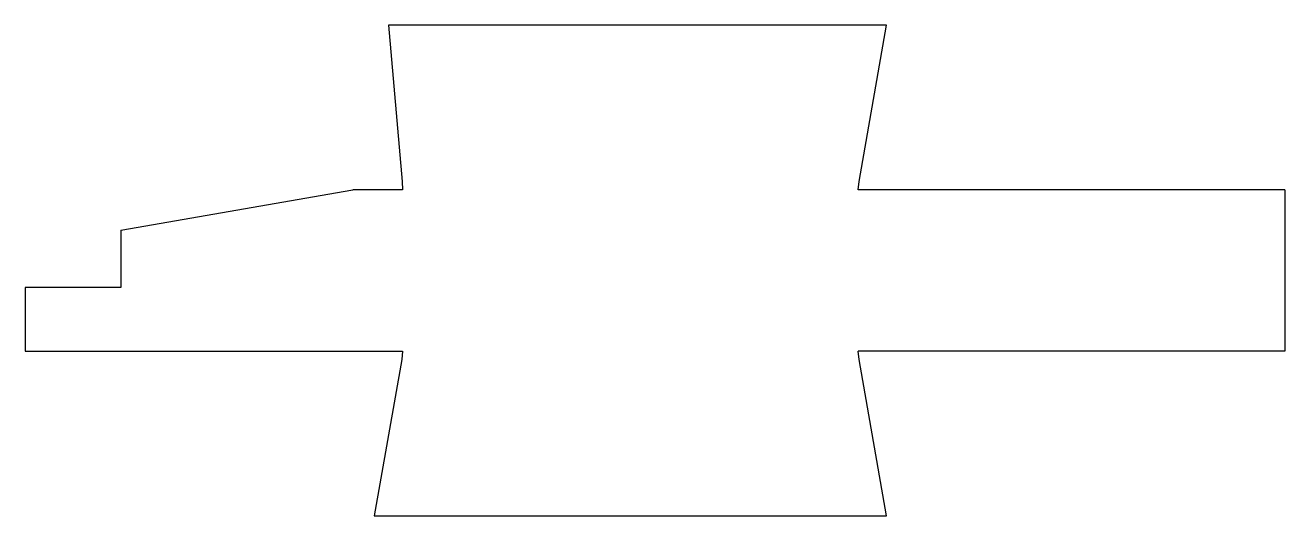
# Model space of a CAD drawing. Header units: millimetres. Extents: x -376 to 406, y -152 to 152.
import ezdxf

# ---------------------------------------------------------------- set-up
doc = ezdxf.new("R2010")
doc.units = ezdxf.units.MM

msp = doc.modelspace()

# ---------------------------------------------------------------- linework, layer by layer
at = {"color": 7, "linetype": 'Continuous', "lineweight": 25}
for p, q in [((-150.13, 152.34), (-141.64, 55.34)), ((159.01, 152.34), (-150.13, 152.34)), ((141.91, 55.34), (159.01, 152.34)), ((-141.64, 55.34), (-141.38, 50)), ((141.38, 50), (141.91, 55.34)), ((-316.23, 25), (-172.26, 50)), ((-141.38, 50), (-172.26, 50)), ((406.09, 50), (141.38, 50)), ((406.09, 50), (406.09, -50)), ((-316.23, 25), (-316.23, -10.5)), ((-375.57, -10.5), (-375.57, -50)), ((-316.23, -10.5), (-375.57, -10.5)), ((-375.57, -50), (-141.38, -50)), ((-141.38, -50), (-141.91, -55.34)), ((141.91, -55.34), (141.38, -50)), ((406.09, -50), (141.38, -50)), ((-141.91, -55.34), (-159.01, -152.34)), ((159.01, -152.34), (141.91, -55.34)), ((-159.01, -152.34), (159.01, -152.34))]:
    msp.add_line(p, q, dxfattribs=at)

doc.saveas('drawing.dxf')
